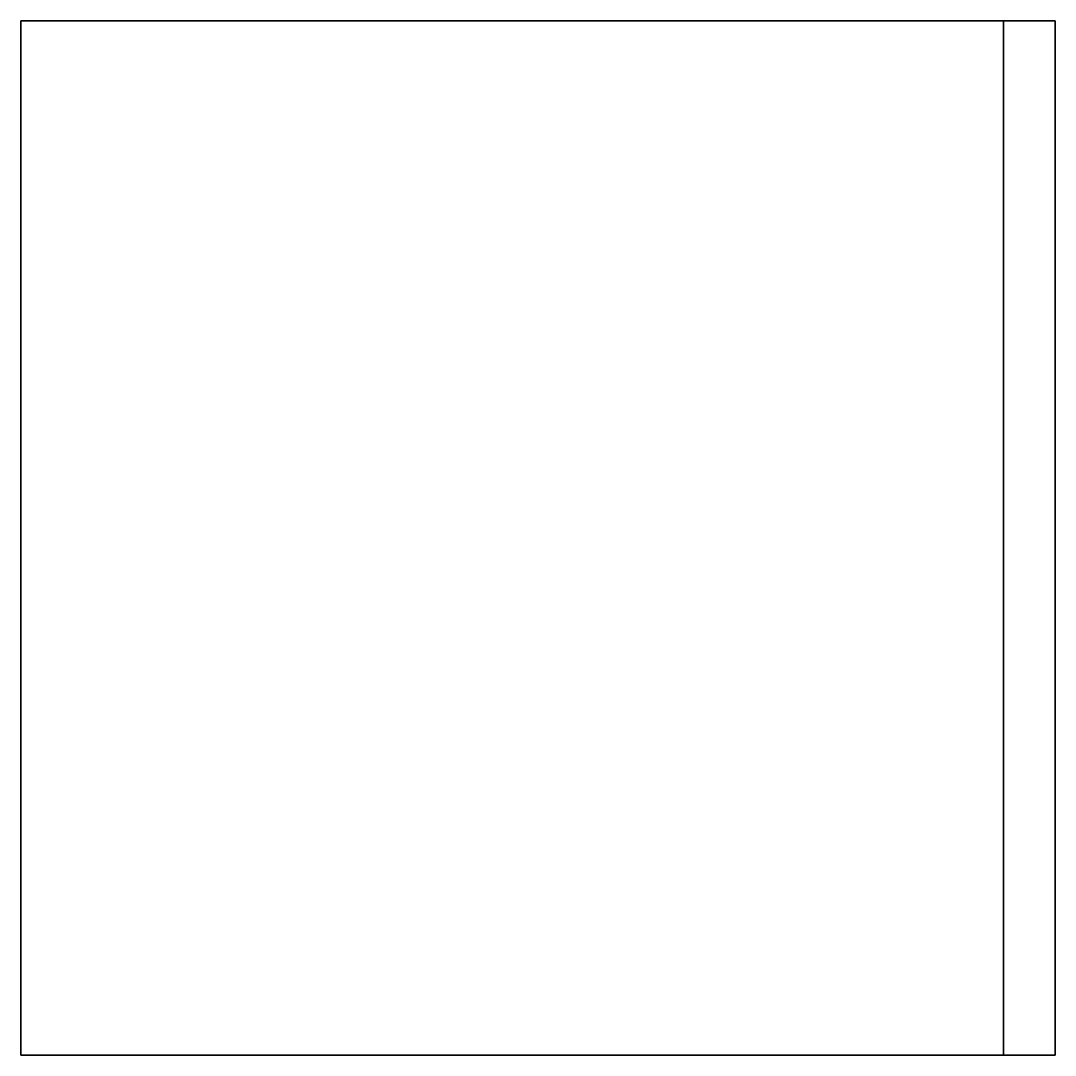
# Model space of a CAD drawing. Extents: x 0 to 800, y 0 to 800.
import ezdxf

# ---------------------------------------------------------------- set-up
doc = ezdxf.new("R2010")
doc.units = 0
doc.header["$LTSCALE"] = 30
doc.header["$MEASUREMENT"] = 0
doc.layers.add('3D', color=4, linetype='CONTINUOUS')

msp = doc.modelspace()

# ---------------------------------------------------------------- linework, layer by layer
at = {"layer": '3D', "linetype": 'CONTINUOUS'}
for points in [[(0, 0, 800), (0, 800, 800), (760, 800, 800), (760, 0, 800)], [(0, 800, 800), (0, 800), (760, 800), (760, 800, 800)], [(0, 800), (0, 0), (0, 0, 800), (0, 800, 800)], [(760, 0), (760, 800), (760, 800, 56), (760, 0, 56)], [(760, 0, 520), (760, 800, 520), (760, 800, 544), (760, 0, 544)], [(760, 0, 800), (760, 800, 800), (800, 800, 800), (800, 0, 800)], [(760, 0, 520), (760, 800, 520), (800, 800, 520), (800, 0, 520)], [(760, 800, 544), (800, 800, 544), (800, 800, 800), (760, 800, 800)], [(760, 800, 56), (800, 800, 56), (800, 800, 520), (760, 800, 520)], [(800, 0, 544), (800, 800, 544), (800, 800, 800), (800, 0, 800)], [(800, 0, 56), (800, 800, 56), (800, 800, 520), (800, 0, 520)], [(0, 0, 800), (0, 0), (760, 0), (760, 0, 800)], [(760, 0, 56), (800, 0, 56), (800, 0, 520), (760, 0, 520)], [(760, 0, 544), (800, 0, 544), (800, 0, 800), (760, 0, 800)]]:
    msp.add_3dface(points, dxfattribs=at)

doc.saveas('drawing.dxf')
